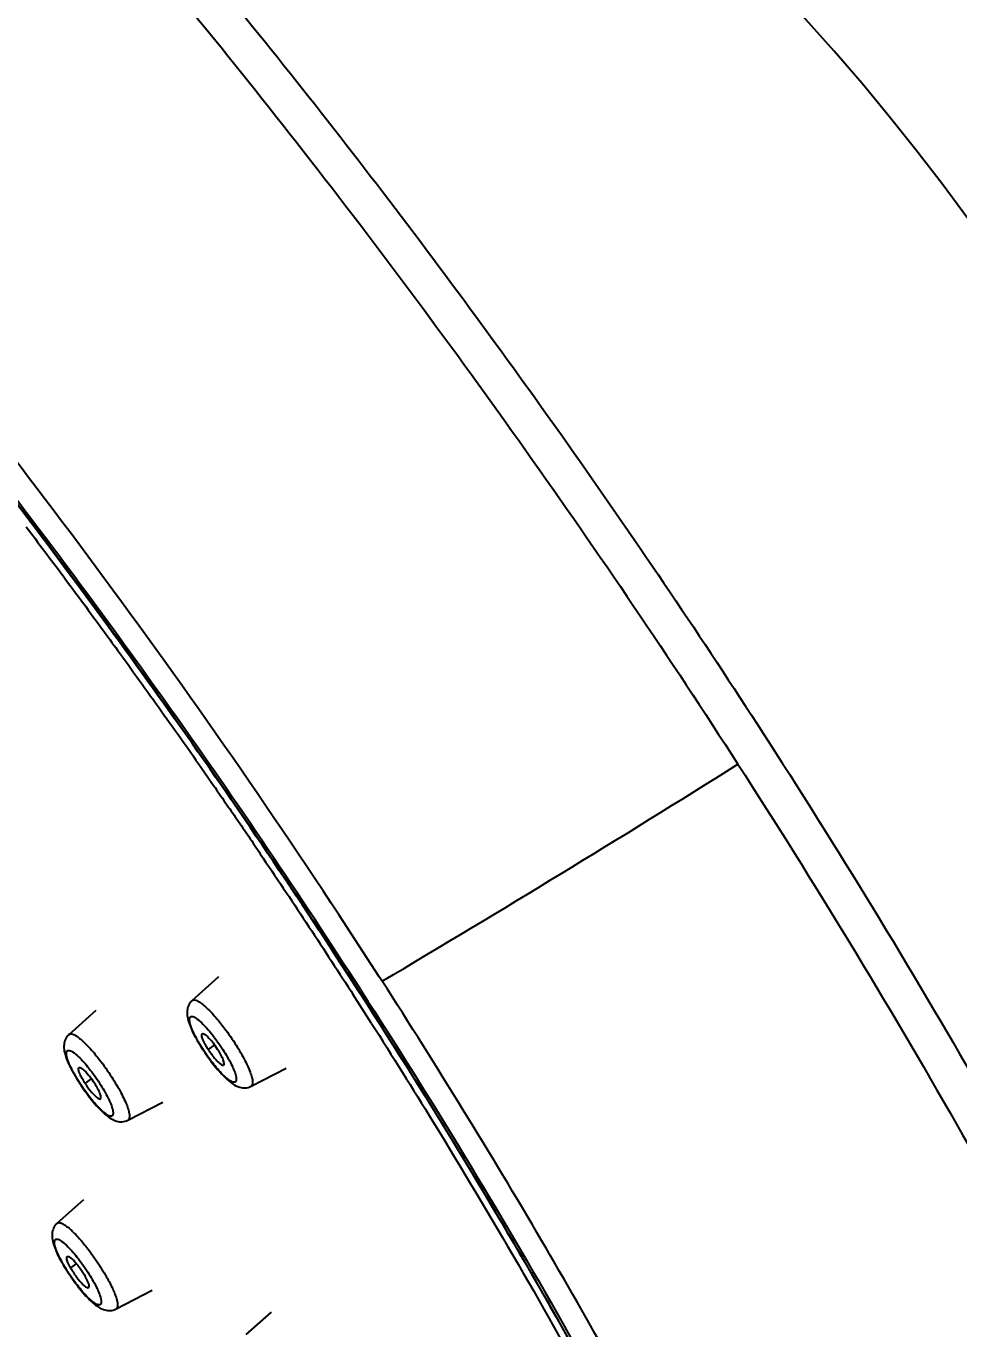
# Model space of a CAD drawing. Extents: x 0 to 3160, y 0 to 2315.
# Drawn here: x 1965.26 to 1987.4, y 1108.52 to 1139.43 of the extents above; entities that cross this region are included whole.
import ezdxf

# ---------------------------------------------------------------- set-up
doc = ezdxf.new("R2010")
doc.units = 0
doc.header["$LTSCALE"] = 3
doc.header["$MEASUREMENT"] = 0
doc.header["$PDMODE"] = 3
doc.header["$PDSIZE"] = -10
doc.layers.get('0').update_dxf_attribs({"linetype": 'CONTINUOUS'})
doc.layers.get('DEFPOINTS').update_dxf_attribs({"linetype": 'CONTINUOUS'})
doc.styles.add('Daelim Dimension', font='')
doc.styles.get('Daelim Dimension').set_extended_font_data('나눔고딕')
doc.dimstyles.new('DEFAULT', dxfattribs={"dimscale": 2, "dimtxt": 2, "dimasz": 2, "dimexe": 0, "dimexo": 2, "dimgap": 1, "dimtad": 1, "dimdec": 1, "dimzin": 9, "dimdsep": 46, "dimtxsty": 'Daelim Dimension', "dimcen": 0.5, "dimclrd": 252, "dimclre": 252, "dimclrt": 3, "dimadec": 1, "dimazin": 0, "dimtfac": 1, "dimtdec": 1, "dimtix": 1, "dimtmove": 0, "dimatfit": 3, "dimfxl": 1, "dimtolj": 1, "dimtzin": 1, "dimlwd": 9, "dimlwe": 9, "dimarcsym": 0})

# ---------------------------------------------------------------- blocks, each defined once
blk = doc.blocks.new('*D8')
at = {"color": 5, "lineweight": 9, "ltscale": 0.5, "transparency": 16777216}
for p, q in [((1965.638, 1392.304), (2311.07, 1392.304)), ((2309.07, 426.811), (2309.07, 1384.304)), ((2143.238, 418.811), (2311.07, 418.811))]:
    blk.add_line(p, q, dxfattribs=at)
at = {"color": 5, "ltscale": 0.5, "transparency": 16777216}
for points in [[(2307.737, 1384.304), (2310.404, 1384.304), (2309.07, 1392.304)], [(2307.737, 426.811), (2310.404, 426.811), (2309.07, 418.811)]]:
    blk.add_solid(points, dxfattribs=at)
at = {"layer": 'DEFPOINTS', "color": 0, "ltscale": 0.5, "transparency": 16777216}
for p in [(1961.638, 1392.304), (2309.07, 1392.304), (2139.238, 418.811)]:
    blk.add_point(p, dxfattribs=at)
at = {"color": 7, "ltscale": 0.5, "transparency": 16777216, "insert": (2293.365, 905.558), "char_height": 20, "attachment_point": 5, "rotation": 90, "style": 'Daelim Dimension'}
blk.add_mtext('\\A1;(920~1380)', dxfattribs=at)

msp = doc.modelspace()

# ---------------------------------------------------------------- linework, layer by layer
at = {"color": 9, "linetype": 'Continuous'}
for p, q in [((1967.011, 1125.205), (1967.121, 1125.055)), ((1968.552, 1123.071), (1968.588, 1123.021)), ((1973.713, 1116.772), (1973.644, 1116.879)), ((1972.974, 1116.534), (1973.017, 1116.467)), ((1973.196, 1116.581), (1973.219, 1116.545)), ((1969.732, 1115.263), (1969.584, 1115.156)), ((1966.811, 1114.459), (1966.662, 1114.352)), ((1966.457, 1110.074), (1966.321, 1109.97))]:
    msp.add_line(p, q, dxfattribs=at)
at = {"color": 7, "linetype": 'Continuous'}
for p, q in [((1969.204, 1116.315), (1969.841, 1116.882)), ((1973.147, 1116.549), (1973.17, 1116.514)), ((1973.17, 1116.514), (1973.207, 1116.456)), ((1966.282, 1115.512), (1966.93, 1116.089)), ((1970.603, 1114.281), (1971.433, 1114.71)), ((1967.681, 1113.477), (1968.508, 1113.905)), ((1966, 1111.033), (1966.632, 1111.595)), ((1967.399, 1108.998), (1968.257, 1109.442)), ((1970.49, 1108.393), (1971.088, 1108.925))]:
    msp.add_line(p, q, dxfattribs=at)
for centre, radius, start, end in [((1941.703, 1101.422), 56.797, 15.2875, 81.3886), ((1821.684, 1018.93), 180.196, 32.8019, 35.28286), ((1972.258, 1117.038), 3.375, 207.9439, 208.3355), ((1973.384, 1117.694), 4.678, 212.7952, 213.7531), ((1973.502, 1117.772), 4.82, 213.7513, 215.3015), ((1968.264, 1114.189), 1.822, 37.6192, 39.5378), ((1968.046, 1114.021), 2.097, 32.7719, 37.62), ((1973.463, 1117.745), 4.773, 215.2984, 216.1382), ((1973.343, 1117.656), 4.623, 216.137, 216.9614), ((1969.336, 1116.235), 3.375, 207.9439, 208.3354), ((1965.342, 1113.385), 1.822, 37.619, 39.5377), ((1965.124, 1113.217), 2.097, 32.7717, 37.6198), ((1970.462, 1116.89), 4.678, 212.7952, 213.7531), ((1970.58, 1116.968), 4.82, 213.7513, 215.3015), ((1970.541, 1116.941), 4.773, 215.2984, 216.1382), ((1970.421, 1116.853), 4.623, 216.137, 216.9614), ((1969.056, 1111.757), 3.377, 207.944, 208.3496), ((1970.124, 1112.374), 4.611, 212.2467, 212.7926), ((1970.256, 1112.46), 4.768, 212.8006, 216.1477), ((1970.167, 1112.394), 4.658, 216.1388, 216.6668), ((1970.09, 1112.337), 4.562, 216.6675, 216.9638)]:
    msp.add_arc(centre, radius, start, end, dxfattribs=at)
at = {"color": 9, "linetype": 'Continuous'}
for centre, radius, start, end in [((1821.925, 1019.09), 179.914, 32.79783, 35.32542), ((1820.525, 1018.133), 181.66, 32.8153, 35.31649), ((1770.871, 1458.794), 397.65, 300.67083, 302.0957), ((1828.842, 1023.675), 171.455, 32.48936, 32.76548), ((1830.849, 1024.817), 169.31, 31.22022, 32.80479)]:
    msp.add_arc(centre, radius, start, end, dxfattribs=at)
for points, knots in [([(1950.207, 1157.579), (1950.62, 1157.517), (1951.521, 1157.253), (1952.919, 1156.591), (1954.489, 1155.629), (1956.219, 1154.373), (1958.093, 1152.833), (1960.887, 1150.306), (1964.592, 1146.526), (1969.151, 1141.32), (1973.832, 1135.445), (1978.467, 1129.11), (1981.436, 1124.699), (1982.882, 1122.456)], [0, 0, 0, 0, 0.025797, 0.057454, 0.095279, 0.139279, 0.189273, 0.244959, 0.371733, 0.515653, 0.671935, 0.835248, 1, 1, 1, 1]), ([(1947.593, 1156.982), (1947.731, 1157.062), (1948.04, 1157.191), (1948.558, 1157.276), (1949.137, 1157.259), (1950.043, 1157.093), (1951.326, 1156.603), (1953, 1155.672), (1954.879, 1154.372), (1956.945, 1152.712), (1959.177, 1150.712), (1962.469, 1147.485), (1966.781, 1142.76), (1971.994, 1136.381), (1977.2, 1129.367), (1980.534, 1124.439), (1982.156, 1121.921)], [0, 0, 0, 0, 0.009456, 0.019614, 0.030898, 0.043615, 0.074036, 0.11174, 0.156896, 0.209337, 0.268692, 0.334441, 0.48249, 0.647493, 0.822493, 1, 1, 1, 1]), ([(1973.644, 1116.879), (1971.631, 1119.999), (1967.503, 1125.991), (1963.025, 1131.728), (1960.732, 1134.451)], [0, 0, 0, 0, 0.510491, 1, 1, 1, 1]), ([(1968.713, 1123.12), (1967.349, 1125.044), (1964.612, 1128.751), (1961.724, 1132.341), (1960.272, 1134.057)], [0, 0, 0, 0, 0.512004, 1, 1, 1, 1]), ([(1960.315, 1134.093), (1961.766, 1132.375), (1964.654, 1128.782), (1967.391, 1125.074), (1968.754, 1123.149)], [0, 0, 0, 0, 0.488154, 1, 1, 1, 1]), ([(1965.263, 1127.554), (1965.557, 1127.167), (1966.145, 1126.388), (1966.722, 1125.601), (1967.011, 1125.205)], [0, 0, 0, 0, 0.498061, 1, 1, 1, 1]), ([(1967.121, 1125.055), (1967.241, 1124.891), (1967.543, 1124.482), (1968.016, 1123.817), (1968.374, 1123.32), (1968.552, 1123.071)], [0, 0, 0, 0, 0.249219, 0.624322, 1, 1, 1, 1]), ([(1968.588, 1123.021), (1968.969, 1122.489), (1969.436, 1121.819), (1969.991, 1121.01), (1970.271, 1120.608), (1970.551, 1120.205), (1970.909, 1119.658), (1971.369, 1118.984), (1972.089, 1117.898), (1972.622, 1117.081), (1972.974, 1116.534)], [0, 0, 0, 0, 0.250365, 0.313012, 0.375675, 0.438311, 0.500902, 0.626064, 0.751023, 1, 1, 1, 1]), ([(1982.882, 1122.456), (1984.673, 1119.675), (1987.963, 1114.277), (1991.577, 1107.518), (1993.913, 1102.474), (1995.28, 1099.134), (1996.313, 1096.14), (1996.813, 1094.242), (1996.99, 1093.36)], [0, 0, 0, 0, 0.305612, 0.583666, 0.707539, 0.819057, 0.916894, 1, 1, 1, 1]), ([(1982.156, 1121.92), (1983.96, 1119.12), (1987.272, 1113.686), (1990.909, 1106.881), (1993.258, 1101.804), (1994.631, 1098.445), (1995.666, 1095.434), (1996.166, 1093.527), (1996.343, 1092.641)], [0, 0, 0, 0, 0.305827, 0.583992, 0.707858, 0.819326, 0.917048, 1, 1, 1, 1]), ([(1985.075, 1084.603), (1985.342, 1084.634), (1985.738, 1084.754), (1986.163, 1085.081), (1986.525, 1085.521), (1986.827, 1086.294), (1986.95, 1087.435), (1986.868, 1088.831), (1986.581, 1090.478), (1986.09, 1092.365), (1985.115, 1095.34), (1983.391, 1099.513), (1980.729, 1104.924), (1977.467, 1110.775), (1975.018, 1114.747), (1973.714, 1116.771)], [0, 0, 0, 0, 0.022285, 0.033009, 0.044117, 0.069221, 0.100353, 0.138763, 0.184914, 0.238846, 0.300356, 0.444471, 0.613011, 0.800338, 1, 1, 1, 1]), ([(1969.204, 1116.315), (1969.212, 1116.322), (1969.242, 1116.335), (1969.305, 1116.32), (1969.349, 1116.296), (1969.374, 1116.28)], [0, 0, 0, 0, 0.171029, 0.505459, 1, 1, 1, 1]), ([(1973.219, 1116.545), (1974.884, 1113.96), (1977.931, 1108.953), (1980.679, 1103.773), (1981.88, 1101.263)], [0, 0, 0, 0, 0.525033, 1, 1, 1, 1]), ([(1969.374, 1116.28), (1969.45, 1116.232), (1969.608, 1116.09), (1969.749, 1115.933), (1969.827, 1115.839)], [0, 0, 0, 0, 0.42215, 1, 1, 1, 1]), ([(1969.152, 1115.787), (1969.147, 1115.808), (1969.141, 1115.845), (1969.141, 1115.893), (1969.159, 1115.929), (1969.182, 1115.936), (1969.193, 1115.936)], [0, 0, 0, 0, 0.365131, 0.631135, 0.820486, 1, 1, 1, 1]), ([(1969.462, 1115.156), (1969.388, 1115.27), (1969.271, 1115.473), (1969.174, 1115.69), (1969.152, 1115.787)], [0, 0, 0, 0, 0.578747, 1, 1, 1, 1]), ([(1969.193, 1115.936), (1969.227, 1115.937), (1969.313, 1115.888), (1969.382, 1115.83), (1969.424, 1115.79)], [0, 0, 0, 0, 0.371634, 1, 1, 1, 1]), ([(1969.424, 1115.79), (1969.515, 1115.705), (1969.694, 1115.499), (1969.852, 1115.279), (1969.931, 1115.156)], [0, 0, 0, 0, 0.460312, 1, 1, 1, 1]), ([(1969.827, 1115.839), (1969.861, 1115.797), (1969.999, 1115.624), (1970.127, 1115.443), (1970.218, 1115.302)], [0, 0, 0, 0, 0.241157, 1, 1, 1, 1]), ([(1973.463, 1115.771), (1973.954, 1114.999), (1975.833, 1111.995), (1977.616, 1108.931), (1978.869, 1106.62)], [0, 0, 0, 0, 0.25824, 1, 1, 1, 1]), ([(1966.282, 1115.512), (1966.29, 1115.519), (1966.32, 1115.532), (1966.383, 1115.517), (1966.427, 1115.492), (1966.452, 1115.476)], [0, 0, 0, 0, 0.171029, 0.505459, 1, 1, 1, 1]), ([(1966.452, 1115.476), (1966.528, 1115.428), (1966.686, 1115.286), (1966.827, 1115.129), (1966.905, 1115.035)], [0, 0, 0, 0, 0.42215, 1, 1, 1, 1]), ([(1966.23, 1114.983), (1966.225, 1115.004), (1966.219, 1115.041), (1966.219, 1115.09), (1966.237, 1115.126), (1966.26, 1115.132), (1966.271, 1115.133)], [0, 0, 0, 0, 0.365131, 0.631135, 0.820486, 1, 1, 1, 1]), ([(1966.271, 1115.133), (1966.305, 1115.133), (1966.391, 1115.085), (1966.46, 1115.026), (1966.502, 1114.987)], [0, 0, 0, 0, 0.371634, 1, 1, 1, 1]), ([(1969.969, 1114.521), (1969.878, 1114.607), (1969.699, 1114.812), (1969.541, 1115.033), (1969.462, 1115.156)], [0, 0, 0, 0, 0.460312, 1, 1, 1, 1]), ([(1969.931, 1115.156), (1970.005, 1115.041), (1970.122, 1114.838), (1970.219, 1114.621), (1970.241, 1114.525)], [0, 0, 0, 0, 0.578747, 1, 1, 1, 1]), ([(1970.218, 1115.302), (1970.295, 1115.183), (1970.399, 1115.008), (1970.515, 1114.776), (1970.579, 1114.629), (1970.621, 1114.5), (1970.645, 1114.392), (1970.637, 1114.298), (1970.603, 1114.281)], [0, 0, 0, 0, 0.376857, 0.543159, 0.687787, 0.806871, 0.897776, 1, 1, 1, 1]), ([(1966.54, 1114.352), (1966.466, 1114.467), (1966.349, 1114.67), (1966.252, 1114.887), (1966.23, 1114.983)], [0, 0, 0, 0, 0.578747, 1, 1, 1, 1]), ([(1966.502, 1114.987), (1966.593, 1114.901), (1966.772, 1114.696), (1966.93, 1114.475), (1967.009, 1114.352)], [0, 0, 0, 0, 0.460312, 1, 1, 1, 1]), ([(1966.905, 1115.035), (1966.939, 1114.994), (1967.077, 1114.821), (1967.205, 1114.64), (1967.296, 1114.498)], [0, 0, 0, 0, 0.241157, 1, 1, 1, 1]), ([(1967.296, 1114.498), (1967.373, 1114.379), (1967.477, 1114.204), (1967.593, 1113.973), (1967.657, 1113.825), (1967.699, 1113.696), (1967.723, 1113.588), (1967.715, 1113.495), (1967.681, 1113.477)], [0, 0, 0, 0, 0.376857, 0.543159, 0.687787, 0.806871, 0.897776, 1, 1, 1, 1]), ([(1970.2, 1114.376), (1970.166, 1114.375), (1970.08, 1114.424), (1970.011, 1114.482), (1969.969, 1114.521)], [0, 0, 0, 0, 0.371634, 1, 1, 1, 1]), ([(1970.241, 1114.525), (1970.246, 1114.504), (1970.252, 1114.467), (1970.252, 1114.418), (1970.234, 1114.382), (1970.211, 1114.376), (1970.2, 1114.376)], [0, 0, 0, 0, 0.365131, 0.631135, 0.820486, 1, 1, 1, 1]), ([(1967.047, 1113.718), (1966.956, 1113.803), (1966.777, 1114.009), (1966.619, 1114.229), (1966.54, 1114.352)], [0, 0, 0, 0, 0.460312, 1, 1, 1, 1]), ([(1967.009, 1114.352), (1967.083, 1114.238), (1967.2, 1114.035), (1967.297, 1113.818), (1967.319, 1113.721)], [0, 0, 0, 0, 0.578747, 1, 1, 1, 1]), ([(1967.278, 1113.572), (1967.244, 1113.572), (1967.157, 1113.62), (1967.089, 1113.678), (1967.047, 1113.718)], [0, 0, 0, 0, 0.371634, 1, 1, 1, 1]), ([(1967.319, 1113.721), (1967.324, 1113.7), (1967.33, 1113.664), (1967.329, 1113.615), (1967.312, 1113.579), (1967.289, 1113.572), (1967.278, 1113.572)], [0, 0, 0, 0, 0.365131, 0.631135, 0.820486, 1, 1, 1, 1]), ([(1981.825, 1101.233), (1980.94, 1103.09), (1978.963, 1106.92), (1976.806, 1110.65), (1975.64, 1112.575)], [0, 0, 0, 0, 0.477507, 1, 1, 1, 1]), ([(1966, 1111.033), (1966.022, 1111.052), (1966.086, 1111.045), (1966.156, 1111.007), (1966.201, 1110.977), (1966.226, 1110.958)], [0, 0, 0, 0, 0.348859, 0.632233, 1, 1, 1, 1]), ([(1966.226, 1110.958), (1966.293, 1110.908), (1966.433, 1110.776), (1966.56, 1110.633), (1966.628, 1110.55)], [0, 0, 0, 0, 0.439626, 1, 1, 1, 1]), ([(1965.948, 1110.504), (1965.943, 1110.525), (1965.937, 1110.562), (1965.938, 1110.611), (1965.955, 1110.647), (1965.979, 1110.653), (1965.989, 1110.653)], [0, 0, 0, 0, 0.365131, 0.631135, 0.820486, 1, 1, 1, 1]), ([(1966.258, 1109.873), (1966.184, 1109.987), (1966.067, 1110.191), (1965.97, 1110.408), (1965.948, 1110.504)], [0, 0, 0, 0, 0.578747, 1, 1, 1, 1]), ([(1965.989, 1110.653), (1966.023, 1110.654), (1966.11, 1110.605), (1966.178, 1110.547), (1966.221, 1110.508)], [0, 0, 0, 0, 0.371634, 1, 1, 1, 1]), ([(1966.221, 1110.508), (1966.312, 1110.422), (1966.49, 1110.217), (1966.648, 1109.996), (1966.727, 1109.873)], [0, 0, 0, 0, 0.460312, 1, 1, 1, 1]), ([(1966.628, 1110.55), (1966.662, 1110.509), (1966.798, 1110.338), (1966.924, 1110.159), (1967.014, 1110.019)], [0, 0, 0, 0, 0.241456, 1, 1, 1, 1]), ([(1966.765, 1109.239), (1966.674, 1109.324), (1966.495, 1109.53), (1966.337, 1109.75), (1966.258, 1109.873)], [0, 0, 0, 0, 0.460312, 1, 1, 1, 1]), ([(1966.727, 1109.873), (1966.801, 1109.759), (1966.919, 1109.556), (1967.015, 1109.339), (1967.037, 1109.242)], [0, 0, 0, 0, 0.578747, 1, 1, 1, 1]), ([(1967.014, 1110.019), (1967.029, 1109.997), (1967.084, 1109.909), (1967.137, 1109.82), (1967.175, 1109.753)], [0, 0, 0, 0, 0.256058, 1, 1, 1, 1]), ([(1967.175, 1109.753), (1967.227, 1109.662), (1967.296, 1109.529), (1967.37, 1109.356), (1967.408, 1109.249), (1967.43, 1109.157), (1967.441, 1109.075), (1967.425, 1109.011), (1967.399, 1108.998)], [0, 0, 0, 0, 0.384992, 0.548806, 0.689103, 0.803781, 0.892065, 1, 1, 1, 1]), ([(1966.996, 1109.093), (1966.962, 1109.092), (1966.876, 1109.141), (1966.807, 1109.199), (1966.765, 1109.239)], [0, 0, 0, 0, 0.371634, 1, 1, 1, 1]), ([(1967.037, 1109.242), (1967.042, 1109.221), (1967.048, 1109.184), (1967.048, 1109.136), (1967.03, 1109.1), (1967.007, 1109.093), (1966.996, 1109.093)], [0, 0, 0, 0, 0.365131, 0.631135, 0.820486, 1, 1, 1, 1])]:
    msp.add_open_spline(points, degree=3, knots=knots, dxfattribs=at)
at = {"color": 7, "linetype": 'Continuous'}
for points, knots in [([(1960.264, 1134.054), (1961.729, 1132.323), (1964.644, 1128.699), (1967.404, 1124.957), (1968.78, 1123.014)], [0, 0, 0, 0, 0.487875, 1, 1, 1, 1]), ([(1969.204, 1116.315), (1969.168, 1116.284), (1969.113, 1116.207), (1969.09, 1116.117), (1969.086, 1116.074)], [0, 0, 0, 0, 0.523602, 1, 1, 1, 1]), ([(1973.207, 1116.456), (1974.87, 1113.872), (1977.906, 1108.872), (1980.641, 1103.699), (1981.831, 1101.195)], [0, 0, 0, 0, 0.52574, 1, 1, 1, 1]), ([(1969.086, 1116.074), (1969.076, 1115.975), (1969.127, 1115.756), (1969.221, 1115.561), (1969.276, 1115.457)], [0, 0, 0, 0, 0.456059, 1, 1, 1, 1]), ([(1966.282, 1115.512), (1966.246, 1115.48), (1966.191, 1115.404), (1966.168, 1115.314), (1966.164, 1115.27)], [0, 0, 0, 0, 0.523602, 1, 1, 1, 1]), ([(1969.287, 1115.436), (1969.299, 1115.414), (1969.351, 1115.32), (1969.407, 1115.228), (1969.451, 1115.16)], [0, 0, 0, 0, 0.241721, 1, 1, 1, 1]), ([(1969.501, 1115.297), (1969.481, 1115.336), (1969.451, 1115.4), (1969.43, 1115.471), (1969.431, 1115.498)], [0, 0, 0, 0, 0.613637, 1, 1, 1, 1]), ([(1969.431, 1115.498), (1969.431, 1115.501), (1969.432, 1115.511), (1969.435, 1115.521), (1969.44, 1115.525)], [0, 0, 0, 0, 0.30335, 1, 1, 1, 1]), ([(1969.44, 1115.525), (1969.448, 1115.532), (1969.473, 1115.529), (1969.499, 1115.514), (1969.573, 1115.462), (1969.625, 1115.401), (1969.669, 1115.348)], [0, 0, 0, 0, 0.108126, 0.198741, 0.315071, 1, 1, 1, 1]), ([(1966.164, 1115.27), (1966.154, 1115.172), (1966.205, 1114.952), (1966.299, 1114.758), (1966.354, 1114.653)], [0, 0, 0, 0, 0.456059, 1, 1, 1, 1]), ([(1969.584, 1115.156), (1969.576, 1115.168), (1969.547, 1115.214), (1969.52, 1115.262), (1969.501, 1115.297)], [0, 0, 0, 0, 0.260096, 1, 1, 1, 1]), ([(1969.584, 1115.156), (1969.6, 1115.131), (1969.664, 1115.037), (1969.734, 1114.947), (1969.792, 1114.886)], [0, 0, 0, 0, 0.263766, 1, 1, 1, 1]), ([(1969.95, 1114.784), (1969.962, 1114.791), (1969.964, 1114.825), (1969.956, 1114.864), (1969.933, 1114.933), (1969.885, 1115.032), (1969.837, 1115.113), (1969.809, 1115.156)], [0, 0, 0, 0, 0.103412, 0.194164, 0.313, 0.624414, 1, 1, 1, 1]), ([(1969.649, 1114.877), (1969.754, 1114.736), (1969.913, 1114.546), (1970.148, 1114.34), (1970.271, 1114.274), (1970.335, 1114.257)], [0, 0, 0, 0, 0.563793, 0.78802, 1, 1, 1, 1]), ([(1969.792, 1114.886), (1969.822, 1114.855), (1969.864, 1114.815), (1969.919, 1114.783), (1969.942, 1114.78), (1969.95, 1114.784)], [0, 0, 0, 0, 0.667897, 0.874013, 1, 1, 1, 1]), ([(1966.365, 1114.633), (1966.377, 1114.61), (1966.429, 1114.516), (1966.485, 1114.424), (1966.529, 1114.356)], [0, 0, 0, 0, 0.241721, 1, 1, 1, 1]), ([(1966.579, 1114.494), (1966.559, 1114.533), (1966.529, 1114.597), (1966.508, 1114.667), (1966.509, 1114.695)], [0, 0, 0, 0, 0.613639, 1, 1, 1, 1]), ([(1966.509, 1114.695), (1966.509, 1114.698), (1966.51, 1114.707), (1966.513, 1114.717), (1966.518, 1114.722)], [0, 0, 0, 0, 0.303416, 1, 1, 1, 1]), ([(1966.518, 1114.722), (1966.526, 1114.729), (1966.551, 1114.725), (1966.577, 1114.71), (1966.651, 1114.658), (1966.703, 1114.597), (1966.747, 1114.545)], [0, 0, 0, 0, 0.108172, 0.198809, 0.315147, 1, 1, 1, 1]), ([(1966.662, 1114.352), (1966.654, 1114.364), (1966.625, 1114.41), (1966.598, 1114.458), (1966.579, 1114.494)], [0, 0, 0, 0, 0.260095, 1, 1, 1, 1]), ([(1966.662, 1114.352), (1966.678, 1114.327), (1966.741, 1114.234), (1966.811, 1114.144), (1966.868, 1114.084)], [0, 0, 0, 0, 0.264112, 1, 1, 1, 1]), ([(1967.028, 1113.98), (1967.04, 1113.987), (1967.042, 1114.021), (1967.034, 1114.061), (1967.011, 1114.129), (1966.963, 1114.228), (1966.915, 1114.309), (1966.887, 1114.352)], [0, 0, 0, 0, 0.103513, 0.194147, 0.31291, 0.624137, 1, 1, 1, 1]), ([(1970.335, 1114.257), (1970.377, 1114.245), (1970.469, 1114.234), (1970.56, 1114.259), (1970.603, 1114.281)], [0, 0, 0, 0, 0.476393, 1, 1, 1, 1]), ([(1966.727, 1114.073), (1966.832, 1113.932), (1966.991, 1113.742), (1967.226, 1113.537), (1967.349, 1113.471), (1967.413, 1113.453)], [0, 0, 0, 0, 0.563793, 0.78802, 1, 1, 1, 1]), ([(1966.868, 1114.084), (1966.899, 1114.053), (1966.941, 1114.013), (1966.996, 1113.979), (1967.02, 1113.976), (1967.028, 1113.98)], [0, 0, 0, 0, 0.667988, 0.874478, 1, 1, 1, 1]), ([(1967.413, 1113.453), (1967.455, 1113.441), (1967.547, 1113.43), (1967.638, 1113.455), (1967.681, 1113.477)], [0, 0, 0, 0, 0.476393, 1, 1, 1, 1]), ([(1965.882, 1110.791), (1965.872, 1110.693), (1965.923, 1110.473), (1966.017, 1110.278), (1966.072, 1110.174)], [0, 0, 0, 0, 0.456059, 1, 1, 1, 1]), ([(1966, 1111.033), (1965.964, 1111.001), (1965.909, 1110.925), (1965.886, 1110.834), (1965.882, 1110.791)], [0, 0, 0, 0, 0.523602, 1, 1, 1, 1]), ([(1966.084, 1110.153), (1966.094, 1110.133), (1966.139, 1110.052), (1966.187, 1109.973), (1966.224, 1109.914)], [0, 0, 0, 0, 0.242352, 1, 1, 1, 1]), ([(1966.228, 1110.194), (1966.227, 1110.2), (1966.226, 1110.215), (1966.229, 1110.234), (1966.237, 1110.241)], [0, 0, 0, 0, 0.333426, 1, 1, 1, 1]), ([(1966.321, 1109.97), (1966.298, 1110.012), (1966.261, 1110.084), (1966.233, 1110.161), (1966.228, 1110.194)], [0, 0, 0, 0, 0.590015, 1, 1, 1, 1]), ([(1966.237, 1110.241), (1966.245, 1110.248), (1966.268, 1110.247), (1966.294, 1110.233), (1966.365, 1110.183), (1966.417, 1110.123), (1966.46, 1110.072)], [0, 0, 0, 0, 0.107267, 0.19481, 0.310701, 1, 1, 1, 1]), ([(1966.321, 1109.97), (1966.328, 1109.958), (1966.358, 1109.906), (1966.391, 1109.856), (1966.416, 1109.819)], [0, 0, 0, 0, 0.240559, 1, 1, 1, 1]), ([(1966.416, 1109.819), (1966.433, 1109.795), (1966.494, 1109.709), (1966.562, 1109.627), (1966.617, 1109.574)], [0, 0, 0, 0, 0.274541, 1, 1, 1, 1]), ([(1966.46, 1110.072), (1966.469, 1110.061), (1966.508, 1110.013), (1966.545, 1109.963), (1966.572, 1109.924)], [0, 0, 0, 0, 0.240066, 1, 1, 1, 1]), ([(1966.572, 1109.924), (1966.58, 1109.911), (1966.612, 1109.863), (1966.643, 1109.814), (1966.664, 1109.776)], [0, 0, 0, 0, 0.256811, 1, 1, 1, 1]), ([(1966.445, 1109.594), (1966.462, 1109.571), (1966.527, 1109.486), (1966.596, 1109.403), (1966.649, 1109.343)], [0, 0, 0, 0, 0.259605, 1, 1, 1, 1]), ([(1966.617, 1109.574), (1966.642, 1109.551), (1966.675, 1109.52), (1966.732, 1109.493), (1966.746, 1109.502)], [0, 0, 0, 0, 0.66819, 1, 1, 1, 1]), ([(1966.746, 1109.502), (1966.756, 1109.507), (1966.763, 1109.543), (1966.737, 1109.636), (1966.697, 1109.717), (1966.664, 1109.776)], [0, 0, 0, 0, 0.109584, 0.312937, 1, 1, 1, 1]), ([(1966.649, 1109.343), (1966.723, 1109.261), (1966.864, 1109.115), (1967.04, 1108.999), (1967.131, 1108.974)], [0, 0, 0, 0, 0.539944, 1, 1, 1, 1]), ([(1967.131, 1108.974), (1967.173, 1108.962), (1967.265, 1108.951), (1967.356, 1108.976), (1967.399, 1108.998)], [0, 0, 0, 0, 0.476393, 1, 1, 1, 1])]:
    msp.add_open_spline(points, degree=3, knots=knots, dxfattribs=at)

# ---------------------------------------------------------------- dimensions: what is measured, and where the dimension line sits
at = {"color": 5, "ltscale": 0.5}
dim = msp.add_linear_dim(base=(2309.07, 1392.304), p1=(2139.238, 418.811), p2=(1961.638, 1392.304), angle=90, text='(920~1380)', dimstyle='DEFAULT', override={"dimtxt": 10, "dimasz": 4, "dimexe": 1, "dimdec": 0, "dimclrd": 5, "dimclre": 5, "dimclrt": 7}, dxfattribs=at)
dim.commit()
dim.dimension.update_dxf_attribs({"geometry": '*D8', "text_midpoint": (2309.07, 905.558), "dimtype": 160})

doc.saveas('drawing.dxf')
